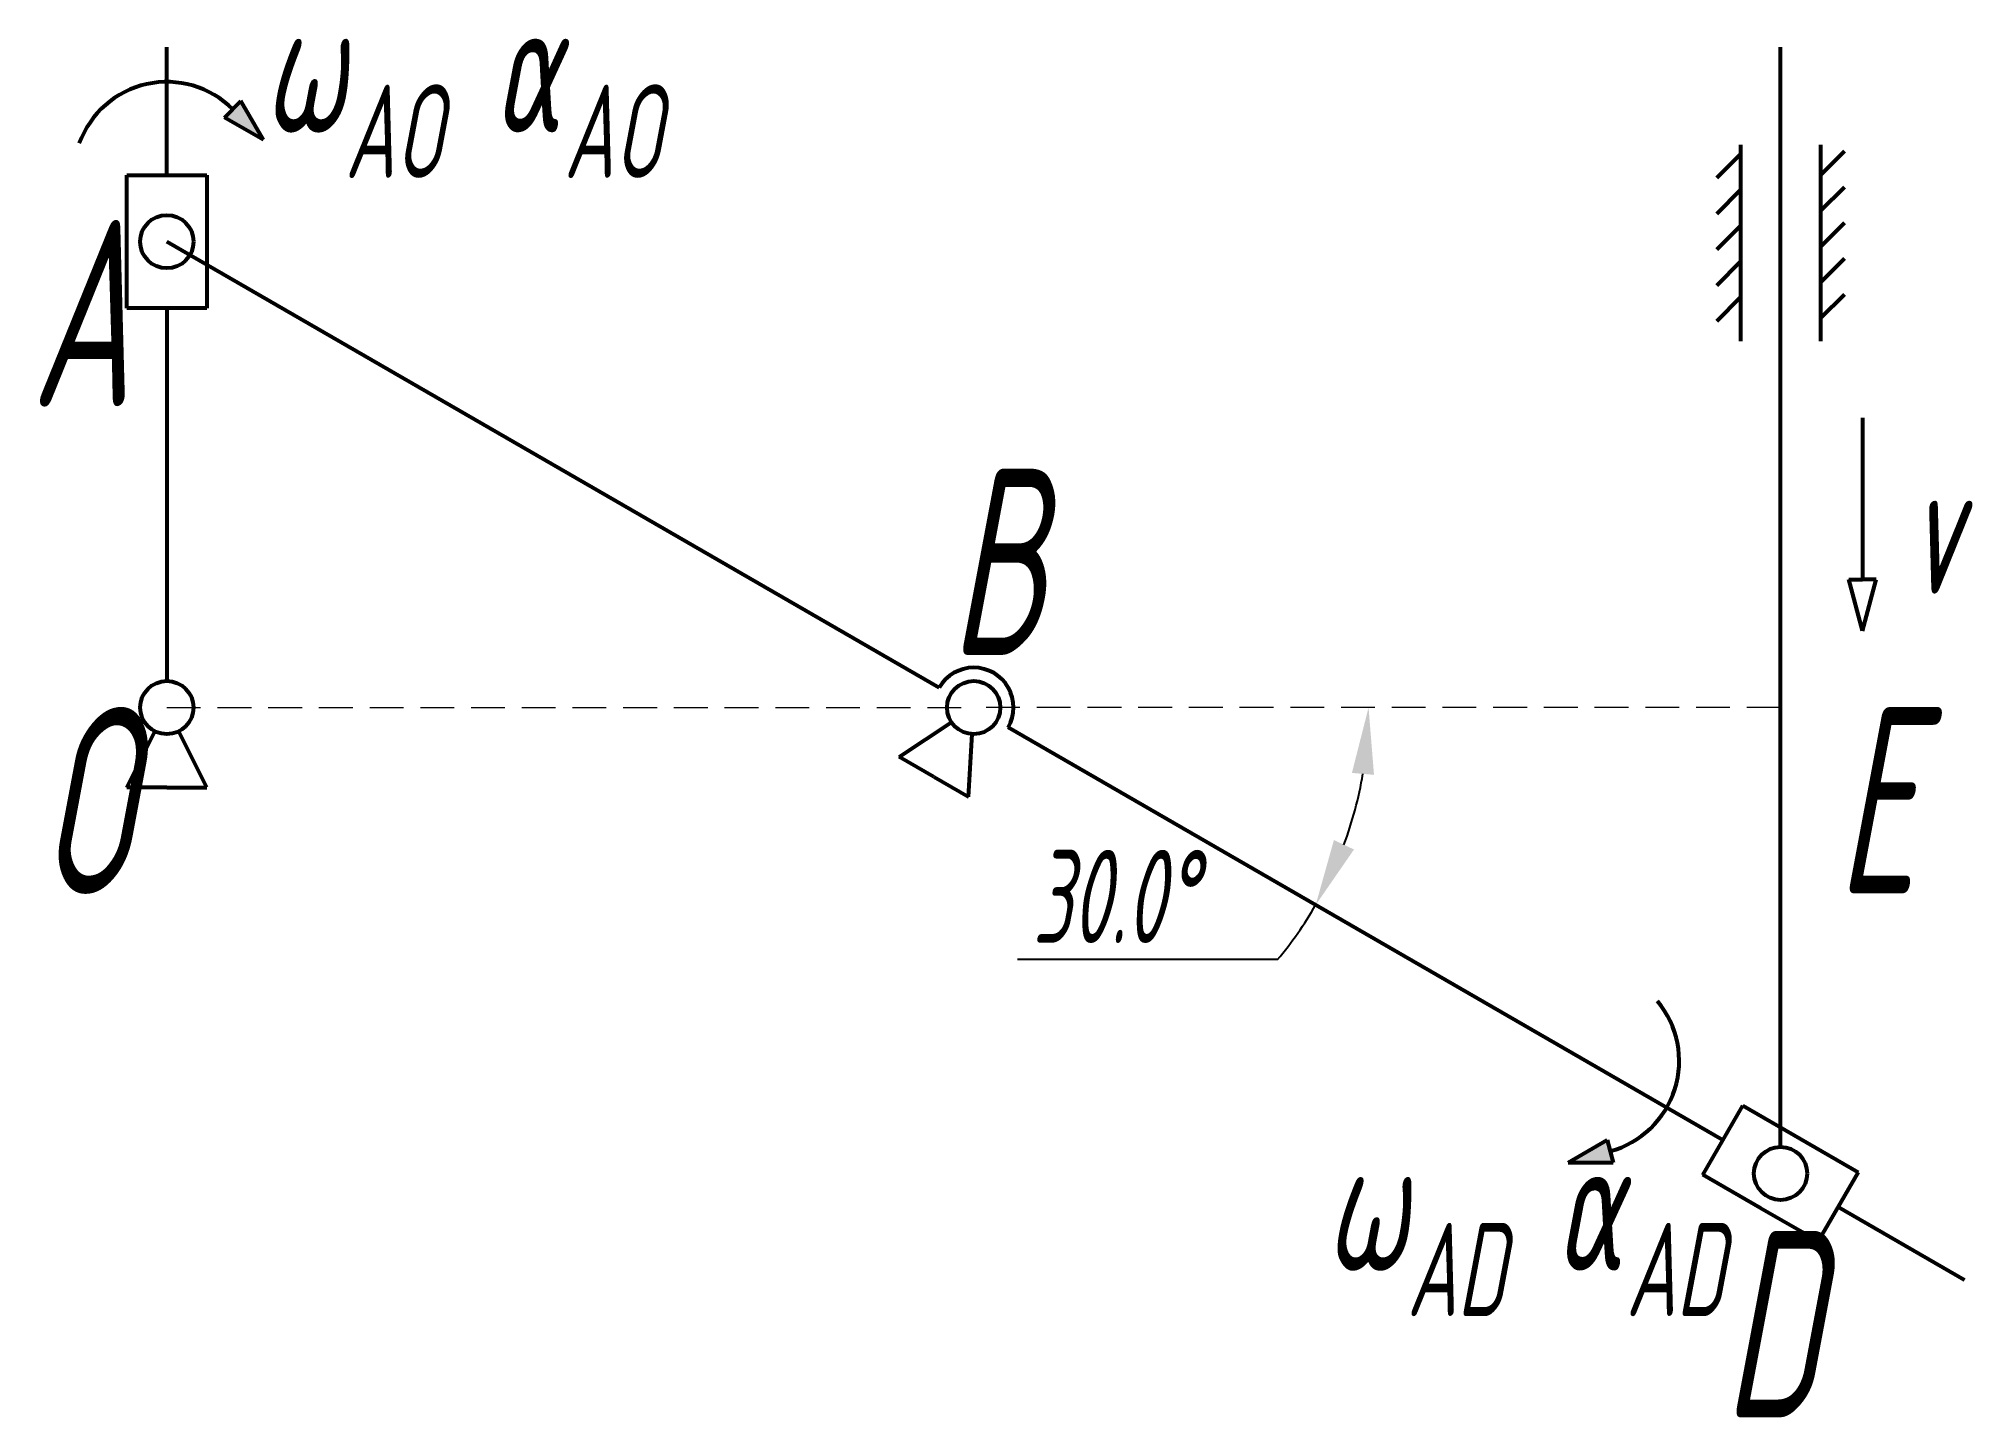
# Model space of a CAD drawing. Header units: millimetres. Extents: x 533.9 to 606.6, y 9.8 to 61.6.
import ezdxf

# ---------------------------------------------------------------- set-up
doc = ezdxf.new("R2010")
doc.units = ezdxf.units.MM
doc.header["$LTSCALE"] = 0.1
doc.header["$PDMODE"] = 35
doc.linetypes.add('HIDDEN', pattern=[9.525, 6.35, -3.175])
for name, color, linetype, lineweight in [('标注', 5, 'Continuous', 18), ('虚线', 250, 'HIDDEN', 18), ('轮廓线', 7, 'Continuous', 53)]:
    doc.layers.add(name, color=color, linetype=linetype, lineweight=lineweight)
doc.styles.add('GB', font='gbeitc.shx', dxfattribs={"width": 0.7, "bigfont": 'gbcbig.shx'})
doc.dimstyles.new('机械$2', dxfattribs={"dimtxt": 3.5, "dimasz": 2.5, "dimexe": 2, "dimexo": 0, "dimtad": 1, "dimtih": 1, "dimtoh": 1, "dimdec": 3, "dimdsep": 46, "dimtxsty": 'GB', "dimcen": 2.5, "dimadec": 1, "dimazin": 0, "dimtm": 1e-09, "dimtfac": 0.7, "dimtdec": 3, "dimtmove": 0, "dimatfit": 3, "dimfxl": 1, "dimtolj": 1, "dimarcsym": 0})
pattern_1 = [(0, (0, 0), (0, 6.985), [5.08, -1.905]), (90, (0, 0), (-6.985, 4e-16), [5.08, -1.905])]

# ---------------------------------------------------------------- blocks, each defined once
blk = doc.blocks.new('*U34')
at = {"layer": '轮廓线', "ltscale": 2}
blk.add_line((-0.448, -0.448), (0.448, 0.448), dxfattribs=at)
blk = doc.blocks.new('*U35')
at = {"layer": '轮廓线', "color": 0, "linetype": 'ByBlock', "lineweight": -2, "transparency": 16777216}
for p in [(0, 0), (0, -1.345), (0, -2.689), (0, -4.034), (0, -5.379)]:
    blk.add_blockref('*U34', p, dxfattribs=at)
blk = doc.blocks.new('*U36')
at = {"layer": '轮廓线', "ltscale": 2}
blk.add_line((-0.448, -0.448), (0.448, 0.448), dxfattribs=at)
blk = doc.blocks.new('*U38')
at = {"layer": '轮廓线', "color": 0, "linetype": 'ByBlock', "lineweight": -2, "transparency": 16777216}
for p in [(0, 0), (0, -1.345), (0, -2.689), (0, -4.034), (0, -5.379)]:
    blk.add_blockref('*U36', p, dxfattribs=at)
blk = doc.blocks.new('旋转斜视图标记')
at = {"ltscale": 2}
h = blk.add_hatch(color=256, dxfattribs=at)
h.dxf.hatch_style = 1
h.paths.add_polyline_path([(2.784, 2.784), (2.166, 2.166), (3.629, 1.321)])
for p, q in [((2.166, 2.166), (2.784, 2.784)), ((3.629, 1.321), (2.784, 2.784)), ((3.629, 1.321), (2.166, 2.166))]:
    blk.add_line(p, q, dxfattribs=at)
blk.add_arc((0, 0), 3.5, 45, 160, dxfattribs=at)
blk = doc.blocks.new('*D39')
at = {"layer": 'Defpoints', "color": 0, "ltscale": 2, "transparency": 16777216}
for p in [(569.065, 36.481), (599.376, 36.481), (570.364, 35.731), (583.673, 33.905), (597.211, 20.231)]:
    blk.add_point(p, dxfattribs=at)
at = {"layer": '标注', "color": 0, "lineweight": -2, "ltscale": 2, "transparency": 16777216}
blk.add_line((580.483, 27.012), (570.71, 27.012), dxfattribs=at)
for start, end in [(339.66823, 350.33177), (320.33177, 330)]:
    blk.add_arc((569.065, 36.481), 14.833, start, end, dxfattribs=at)
at = {"layer": '标注', "color": 0, "ltscale": 2, "transparency": 16777216}
for points in [[(583.272, 34.025), (584.103, 33.954), (583.898, 36.481)], [(583.351, 31.15), (582.597, 31.504), (581.911, 29.064)]]:
    blk.add_solid(points, dxfattribs=at)
at = {"layer": '标注', "color": 0, "ltscale": 2, "transparency": 16777216, "insert": (574.346, 29.387), "char_height": 3.5, "attachment_point": 5, "style": 'GB'}
blk.add_mtext('\\A1;30.0°', dxfattribs=at)

msp = doc.modelspace()

# ---------------------------------------------------------------- hatches: boundary and pattern name
at = {"layer": '轮廓线', "ltscale": 2}
h = msp.add_hatch(dxfattribs=at)
h.set_pattern_fill('ANGLE', color=256)
h.set_pattern_definition(pattern_1)
h.paths.add_polyline_path([(602.4546, 41.2922), (601.937, 41.2922), (602.4546, 39.3604)])
h.paths.add_polyline_path([(602.9722, 41.2922), (602.4546, 41.2922), (602.4546, 39.3604)])
h = msp.add_hatch(dxfattribs=at)
h.set_pattern_fill('ANGLE', color=256)
h.set_pattern_definition(pattern_1)
h.paths.add_polyline_path([(602.9722, 41.2922), (602.4546, 41.2922), (602.4546, 39.3604)])
h.paths.add_polyline_path([(602.4546, 41.2922), (601.937, 41.2922), (602.4546, 39.3604)])
h = msp.add_hatch(dxfattribs=at)
h.set_pattern_fill('ANGLE', color=256)
h.set_pattern_definition(pattern_1)
h.paths.add_polyline_path([(602.9722, 41.2922), (602.4546, 41.2922), (601.937, 41.2922), (602.4546, 39.3604)])

# ---------------------------------------------------------------- linework, layer by layer
at = {"layer": '虚线', "ltscale": 2}
for p in [(538.7542, 36.4806), (599.376, 36.4806)]:
    msp.add_line(p, (569.0651, 36.4806), dxfattribs=at)
at = {"layer": '轮廓线', "ltscale": 2}
for p, q in [((538.7542, 56.4806), (538.7542, 61.289)), ((599.376, 19.9806), (599.376, 61.289)), ((597.876, 57.6234), (597.876, 50.2466)), ((600.876, 57.6234), (600.876, 50.2466)), ((537.2542, 53.9806), (537.2542, 56.4806)), ((537.2542, 56.4806), (540.2542, 56.4806)), ((540.2542, 56.4806), (540.2542, 51.4806)), ((537.2542, 51.4806), (537.2542, 53.9806)), ((538.7542, 53.9806), (567.766, 37.2306)), ((540.2542, 51.4806), (537.2542, 51.4806)), ((538.7542, 51.4806), (538.7542, 37.4806)), ((602.4546, 47.3604), (602.4546, 41.2922)), ((602.4546, 39.3604), (601.937, 41.2922)), ((601.937, 41.2922), (602.4546, 41.2922)), ((602.4546, 39.3604), (602.9722, 41.2922)), ((602.9722, 41.2922), (602.4546, 41.2922)), ((566.266, 34.6325), (568.2306, 35.9296)), ((597.2109, 20.2306), (570.3641, 35.7306)), ((537.2542, 33.4806), (538.307, 35.5861)), ((540.2542, 33.4806), (539.2014, 35.5861)), ((568.8641, 33.1325), (569.0052, 35.4824)), ((567.5651, 33.8825), (566.266, 34.6325)), ((538.7542, 33.4806), (537.2542, 33.4806)), ((538.7542, 33.4806), (540.2542, 33.4806)), ((567.5651, 33.8825), (568.8641, 33.1325)), ((596.4609, 18.9315), (597.9609, 21.5296)), ((597.9609, 21.5296), (602.291, 19.0296)), ((598.626, 17.6815), (596.4609, 18.9315)), ((602.291, 19.0296), (600.791, 16.4315)), ((600.791, 16.4315), (598.626, 17.6815)), ((601.541, 17.7306), (606.2896, 14.989))]:
    msp.add_line(p, q, dxfattribs=at)
for centre in [(538.7542, 53.9806), (538.7542, 36.4806), (569.0651, 36.4806), (599.376, 18.9806)]:
    msp.add_circle(centre, 1, dxfattribs=at)
msp.add_arc((569.0651, 36.4806), 1.5, 330, 150, dxfattribs=at)

# ---------------------------------------------------------------- block references
msp.add_blockref('旋转斜视图标记', (538.7542, 56.4806), dxfattribs=at)
at = {"layer": '轮廓线'}
for name, p in [('*U38', (597.4277, 56.8214)), ('*U35', (601.3242, 56.9288))]:
    msp.add_blockref(name, p, dxfattribs=at)
at = {"layer": '轮廓线', "ltscale": 2, "rotation": 240.0000000000002}
msp.add_blockref('旋转斜视图标记', (592.0671, 23.2004), dxfattribs=at)

# ---------------------------------------------------------------- texts
at = {"layer": '轮廓线', "ltscale": 2, "attachment_point": 1, "style": 'GB'}
for s, width, insert, char_height in [('\\A1;ω{\\H0.7x;\\S^ AO;} α{\\H0.7x;\\S^ AO;}', 14.227971, (542.4218, 63.0775), 5), ('A', 8.162833, (533.6446, 54.7987), 7), ('B', 7.558509, (568.1657, 45.4584), 7), ('v', 5.21938, (604.1402, 45.7596), 5), ('O', 8.886965, (533.9181, 36.4806), 7), ('E', 9.662304, (601.4726, 36.4806), 7), ('\\A1;ω{\\H0.7x;\\S^ AD;} α{\\H0.7x;\\S^ AD;}', 14.227971, (582.3165, 20.3254), 5), ('D', 3.632236, (597.217, 16.8216), 7)]:
    msp.add_mtext_dynamic_manual_height_columns(s, width=width, gutter_width=35, heights=[0], dxfattribs=dict(at, insert=insert, char_height=char_height))

# ---------------------------------------------------------------- dimensions: what is measured, and where the dimension line sits
at = {"layer": '标注', "ltscale": 2}
dim = msp.add_angular_dim_2l(base=(583.6728, 33.9048), line1=((597.2109, 20.2306), (570.3641, 35.7306)), line2=((599.376, 36.4806), (569.0651, 36.4806)), dimstyle='机械$2', dxfattribs=at)
dim.commit()
dim.dimension.update_dxf_attribs({"geometry": '*D39', "text_midpoint": (574.3464, 29.387)})

doc.saveas('drawing.dxf')
